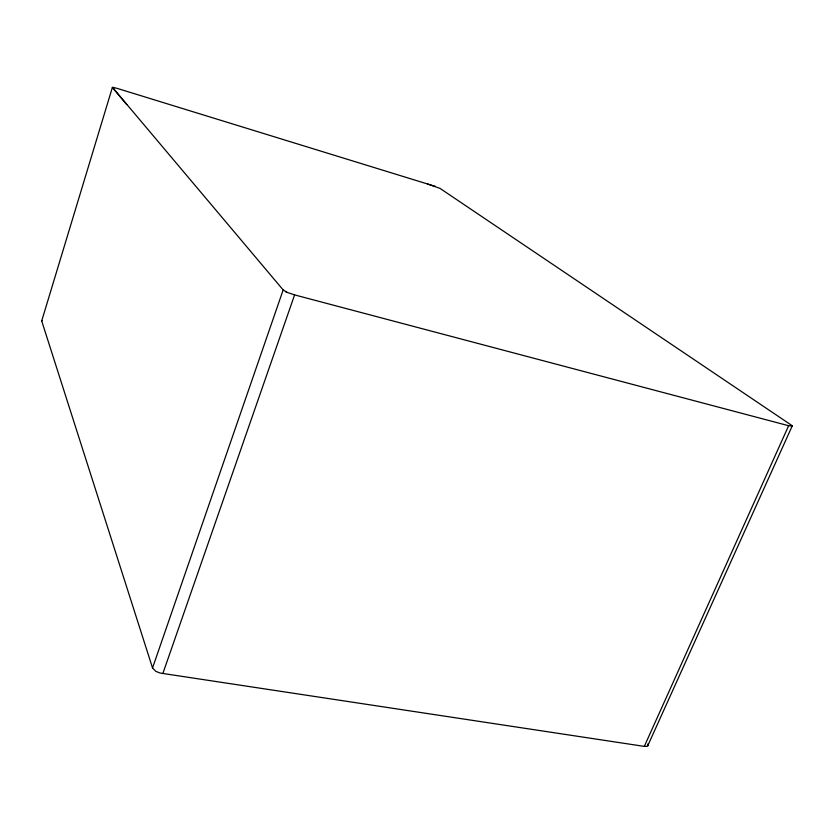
<?xml version="1.0" encoding="UTF-8"?>
<svg xmlns="http://www.w3.org/2000/svg" width="834" height="834" viewBox="0 0 834 834"><rect width="100%" height="100%" fill="white"/><g stroke="black" fill="none" stroke-linecap="round" stroke-linejoin="round"><path stroke-width="1.25" d="M435.358 186.399L116.583 88.206L112.371 87.476L41.7 320.944L152.539 667.961L155.843 671.37L160.201 673.069L644.307 746.388L647.507 746.284L792.3 425.778L440.018 188.39L427.383 183.928M152.539 667.961L283.164 289.94L112.496 87.393M162.87 673.465L294.6 294.902L788.641 425.726L792.227 426.018M648.143 745.617L647.862 743.918M644.307 746.388L788.641 425.726M41.7 320.944L42.253 320.537M112.851 87.393L113.862 87.487M294.6 294.882L287.125 292.411L283.164 289.919M285.572 291.629L287.136 292.4M126.778 104.604L112.371 87.497"/></g></svg>
